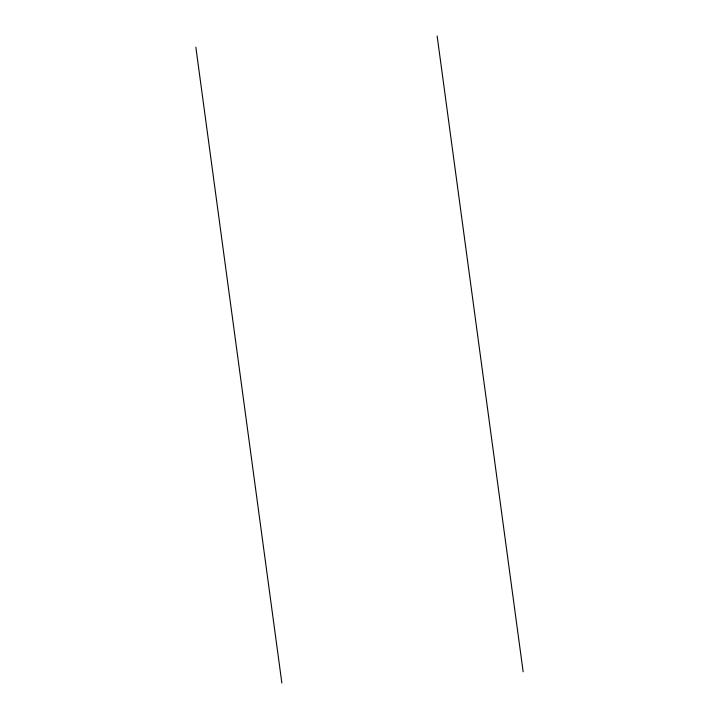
<?xml version="1.0" encoding="UTF-8"?>
<svg xmlns="http://www.w3.org/2000/svg" width="719" height="719" viewBox="0 0 719 719"><rect width="100%" height="100%" fill="white"/><g stroke="black" fill="none" stroke-linecap="round" stroke-linejoin="round"><path stroke-width="1.08" d="M437.134 35.95L523.153 671.771M195.847 47.229L281.866 683.05"/></g></svg>
